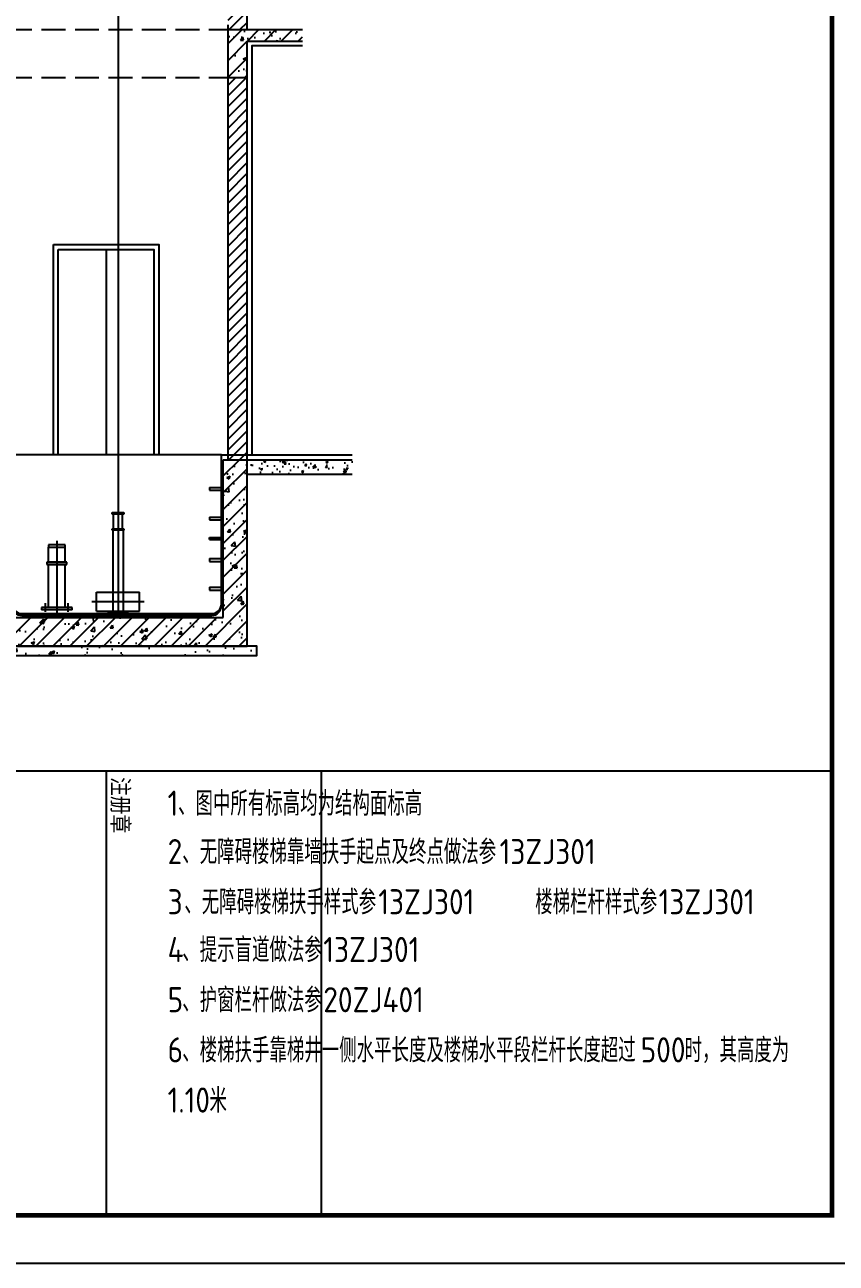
# Model space of a CAD drawing. Extents: x -1041549 to 749950, y -354245 to 17554.
# Drawn here: x -721702 to -713219, y -242944 to -229986 of the extents above; entities that cross this region are included whole.
import ezdxf

# ---------------------------------------------------------------- set-up
doc = ezdxf.new("R2010")
doc.units = 0
doc.header["$LTSCALE"] = 1000
doc.header["$MEASUREMENT"] = 0
doc.linetypes.add('DASH', pattern=[0.35, 0.25, -0.1])
doc.linetypes.add('DOTE', pattern=[2.42, 2, -0.2, 0.02, -0.2])
for name, color, linetype in [('14', 1, 'Continuous'), ('DOTE', 1, 'Continuous'), ('FIT', 1, 'Continuous'), ('PUB_TEXT', 7, 'Continuous'), ('PUB_TITLE', 4, 'Continuous'), ('WALL', 4, 'Continuous'), ('X修改', 6, 'Continuous')]:
    doc.layers.add(name, color=color, linetype=linetype)
doc.styles.get("Standard").update_dxf_attribs({"font": 'gbenor.shx', "bigfont": 'gbcbig.shx'})
doc.styles.add('宋体', font='')
doc.styles.get('宋体').set_extended_font_data('宋体')

# ---------------------------------------------------------------- blocks, each defined once
blk = doc.blocks.new('A$C749C3F79')
h = blk.add_hatch()
h.set_pattern_fill('混凝土', color=8, scale=30)
h.set_pattern_definition([(50, (89528.97, -16263.46), (215.17805, -18.82564), [22.5, -247.5]), (355, (89528.97, -16263.46), (-41.6254, 225.65764), [18, -198]), (100.4514, (89546.9, -16265.03), (173.5528, 206.83186), [19.12206, -210.34263]), (46.1842, (89528.97, -16203.46), (320.1723, -49.6557), [33.75, -371.25]), (96.6356, (89555.65, -16207.6), (280.3988, 292.2354), [28.6831, -315.5139]), (351.1842, (89528.97, -16203.46), (280.3986, 292.2356), [27, -297]), (21, (89558.97, -16218.46), (179.0721, -120.78567), [22.5, -247.5]), (326, (89558.97, -16218.46), (72.9946, 217.545), [18, -198]), (71.4514, (89573.9, -16228.53), (252.0668, 96.75915), [19.12206, -210.34263]), (37.5, (89528.97, -16263.46), (3.647957, 99.868156), [0, -195.6, 0, -201, 0, -198.75]), (7.5, (89528.97, -16263.46), (78.92086, 118.32351), [0, -114.6, 0, -191.1, 0, -75.75]), (327.5, (89462.07, -16263.46), (160.14673, -6.76646), [0, -75, 0, -234, 0, -310.5]), (317.5, (89432.07, -16263.46), (174.95585, 30.0315), [0, -97.5, 0, -155.4, 0, -220.5])])
h.paths.add_polyline_path([(-6055, 3141), (-6055, 2991), (1237, 2991), (1237, 3141)])
h = blk.add_hatch()
h.set_pattern_fill('钢筋混凝土', color=8, scale=50)
h.set_pattern_definition([(45, (89678.97, -16363.46), (-88.38835, 88.38835), []), (50, (89678.97, -16363.46), (358.6301, -31.3761), [37.5, -412.5]), (355, (89678.97, -16363.46), (-69.3757, 376.096), [30, -330]), (100.4514, (89708.85, -16366.08), (289.2547, 344.7198), [31.8701, -350.571]), (46.1842, (89678.97, -16263.46), (533.6205, -82.7595), [56.25, -618.75]), (96.6356, (89723.44, -16270.36), (467.3314, 487.059), [47.805, -525.8565]), (351.1842, (89678.97, -16263.46), (467.331, 487.0593), [45, -495]), (21, (89728.97, -16288.46), (298.4535, -201.3094), [37.5, -412.5]), (326, (89728.97, -16288.46), (121.6577, 362.575), [30, -330]), (71.4514, (89753.84, -16305.24), (420.1113, 161.2652), [31.8701, -350.571]), (37.5, (89678.97, -16363.46), (6.07993, 166.44693), [0, -326, 0, -335, 0, -331.25]), (7.5, (89678.97, -16363.46), (131.53477, 197.20586), [0, -191, 0, -318.5, 0, -126.25]), (327.5, (89567.47, -16363.46), (266.91122, -11.27744), [0, -125, 0, -390, 0, -517.5]), (317.5, (89517.47, -16363.46), (291.5931, 50.0525), [0, -162.5, 0, -259, 0, -367.5])])
h.paths.add_polyline_path([(3712, 1491), (1487, 1491), (1487, 3141), (1237, 3141), (1237, 1191), (3962, 1191), (3962, 3141), (3712, 3141)])
h = blk.add_hatch()
h.set_pattern_fill('混凝土', color=8, scale=30)
h.set_pattern_definition([(50, (89678.97, -16263.46), (215.17805, -18.82564), [22.5, -247.5]), (355, (89678.97, -16263.46), (-41.6254, 225.65764), [18, -198]), (100.4514, (89696.9, -16265.03), (173.5528, 206.83186), [19.12206, -210.34263]), (46.1842, (89678.97, -16203.46), (320.1723, -49.6557), [33.75, -371.25]), (96.6356, (89705.65, -16207.6), (280.3988, 292.2354), [28.6831, -315.5139]), (351.1842, (89678.97, -16203.46), (280.3986, 292.2356), [27, -297]), (21, (89708.97, -16218.46), (179.0721, -120.78567), [22.5, -247.5]), (326, (89708.97, -16218.46), (72.9946, 217.545), [18, -198]), (71.4514, (89723.9, -16228.53), (252.0668, 96.75915), [19.12206, -210.34263]), (37.5, (89678.97, -16263.46), (3.647957, 99.868156), [0, -195.6, 0, -201, 0, -198.75]), (7.5, (89678.97, -16263.46), (78.92086, 118.32351), [0, -114.6, 0, -191.1, 0, -75.75]), (327.5, (89612.07, -16263.46), (160.14673, -6.76646), [0, -75, 0, -234, 0, -310.5]), (317.5, (89582.07, -16263.46), (174.95585, 30.0315), [0, -97.5, 0, -155.4, 0, -220.5])])
h.paths.add_polyline_path([(5061, 2991), (5061, 3141), (3987, 3141), (3987, 2991)])
h = blk.add_hatch()
h.set_pattern_fill('混凝土', color=8, scale=50)
h.set_pattern_definition([(50, (-986143.26, -92786.38), (358.63009, -31.37607), [37.5, -412.5]), (355, (-986143.26, -92786.38), (-69.37567, 376.09607), [30, -330]), (100.4514, (-986113.37, -92789), (289.25469, 344.71977), [31.8701, -350.57106]), (46.1842, (-986143.26, -92686.38), (533.62052, -82.7595), [56.25, -618.75]), (96.6356, (-986098.8, -92693.27), (467.33135, 487.05894), [47.80514, -525.8565]), (351.1842, (-986143.26, -92686.4), (467.33097, 487.0593), [45, -495]), (21, (-986093.26, -92711.38), (298.45353, -201.309445), [37.5, -412.5]), (326, (-986093.26, -92711.38), (121.65767, 362.57502), [30, -330]), (71.4514, (-986068.4, -92728.15), (420.11131, 161.26525), [31.8701, -350.57106]), (37.5, (-986143.26, -92786.38), (6.079928, 166.446927), [0, -326, 0, -335, 0, -331.25]), (7.5, (-986143.26, -92786.38), (131.53477, 197.205856), [0, -191, 0, -318.5, 0, -126.25]), (327.5, (-986254.76, -92786.38), (266.911218, -11.277436), [0, -125, 0, -390, 0, -517.5]), (317.5, (-986304.76, -92786.38), (291.593085, 50.05249), [0, -162.5, 0, -259, 0, -367.5])])
h.paths.add_polyline_path([(1287, 1191), (4087, 1191), (4087, 1091), (1287, 1091)])
blk.add_line((-6055, 3191), (-6055, 2991))
at = {"color": 8}
for p, q in [((1462, 3191), (1507, 3191)), ((1507, 3191), (1507, 1611)), ((3692, 3191), (5061, 3191)), ((3692, 1611), (3692, 3191)), ((1607, 1531), (3592, 1531)), ((1607, 1511), (3592, 1511))]:
    blk.add_line(p, q, dxfattribs=at)
for points in [[(-2778, 3191), (-6055, 3191)], [(1262, 3191), (-2440, 3191)]]:
    blk.add_lwpolyline(points, dxfattribs=at)
for points in [[(1237, 3141), (-6055, 3141)], [(3762, 3141), (5061, 3141)], [(1237, 2991), (-6055, 2991)], [(3962, 2991), (5061, 2991)]]:
    blk.add_lwpolyline(points)
at = {"const_width": 50}
blk.add_lwpolyline([(3962, 3141), (3962, 3141)], dxfattribs=at)
blk.add_lwpolyline([(1137, 1091), (4062, 1091), (4062, 1191), (1137, 1191)], close=True)
at = {"color": 8}
for centre, start, end in [((1607, 1631), 180, 270), ((1607, 1611), 180, 270), ((3592, 1631), 270, 0), ((3592, 1611), 270, 0)]:
    blk.add_arc(centre, 100, start, end, dxfattribs=at)
at = {"layer": 'FIT', "color": 1}
for p, q in [((3567, 2851), (3567, 2821)), ((3567, 2851), (3712, 2851)), ((3567, 2821), (3712, 2821)), ((3567, 2541), (3567, 2511)), ((3567, 2541), (3712, 2541)), ((3567, 2511), (3712, 2511)), ((3567, 2326), (3712, 2326)), ((3567, 2306), (3567, 2326)), ((3567, 2306), (3712, 2306)), ((3567, 2106), (3712, 2106)), ((3567, 2106), (3567, 2076)), ((3567, 2076), (3712, 2076)), ((3567, 1806), (3712, 1806)), ((3567, 1806), (3567, 1776)), ((3567, 1776), (3712, 1776))]:
    blk.add_line(p, q, dxfattribs=at)
at = {"layer": 'WALL'}
for p, q in [((1237, 3141), (1237, 1191)), ((1487, 3141), (1487, 1491)), ((3712, 1491), (3712, 3141)), ((3712, 3141), (3962, 3141)), ((3962, 3161), (3962, 3161)), ((3962, 1191), (3962, 3141)), ((1487, 1491), (3712, 1491)), ((1237, 1191), (3962, 1191))]:
    blk.add_line(p, q, dxfattribs=at)
blk.add_lwpolyline([(1237, 3141), (1487, 3141)], dxfattribs=at)
blk = doc.blocks.new('TUQ')
at = {"layer": '14'}
for p, q in [((-9300, 40000), (-9300, 0)), ((-9300, 40000), (0, 40000)), ((-9300, 29320), (0, 29320)), ((-9300, 24820), (0, 24820))]:
    blk.add_line(p, q, dxfattribs=at)
at = {"layer": '14', "style": '宋体', "width": 0.82}
blk.add_text('注册章', height=350, dxfattribs=at).set_placement((-9173, 24949))
blk = doc.blocks.new('A$Cfb13a16f')
at = {"layer": 'PUB_TEXT'}
for s, height, p in [('1', 175, (-21.9, 2078.2)), ('、图中所有标高均为结构面标高', 168.794, (51, 2078.2)), ('2', 175, (-21.9, 1740.6)), ('、无障碍楼梯靠墙扶手起点及终点做法参', 168.794, (80.2, 1740.6)), ('13ZJ301', 175, (2291.9, 1740.6)), ('3', 175, (-21.9, 1390.6)), ('、无障碍楼梯扶手样式参', 168.794, (94.8, 1390.6)), ('13ZJ301', 175, (1446.4, 1390.6)), ('楼梯栏杆样式参', 168.79, (2540.1, 1390.6)), ('13ZJ301', 175, (3400.3, 1390.6)), ('4', 175, (-21.9, 1057.4)), ('、提示盲道做法参', 168.79, (80.2, 1057.4)), ('13ZJ301', 175, (1063.2, 1057.4)), ('5', 175, (-21.9, 707.4)), ('、护窗栏杆做法参', 168.79, (80.2, 707.4)), ('20ZJ401', 175, (1063.2, 707.4)), ('6', 175, (-21.9, 357.4)), ('、楼梯扶手靠梯井一侧水平长度及楼梯水平段栏杆长度超过', 168.794, (80.2, 357.4)), ('500', 175, (3274.9, 357.4)), ('时，其高度为', 168.79, (3581.1, 357.4)), ('1.10', 175, (-21.9, 7.4)), ('米', 168.8, (269.8, 7.4))]:
    blk.add_text(s, height=height, dxfattribs=at).set_placement(p)
blk = doc.blocks.new('A$C27204ae2')
at = {"layer": 'FIT', "color": 1}
for p, q in [((248, 720), (72, 720)), ((72, 720), (72, 694)), ((72, 694), (248, 694)), ((72, 537), (72, 694)), ((160, 759), (160, 0)), ((248, 694), (248, 720)), ((248, 537), (248, 694)), ((264, 537), (56, 537)), ((56, 537), (56, 513)), ((64, 537), (256, 537)), ((264, 513), (264, 537)), ((56, 513), (264, 513)), ((72, 64), (72, 513)), ((248, 64), (248, 513)), ((320, 64), (0, 64)), ((0, 64), (0, 40)), ((320, 40), (0, 40)), ((40, 18), (40, 109)), ((280, 18), (280, 109)), ((320, 40), (320, 64))]:
    blk.add_line(p, q, dxfattribs=at)

msp = doc.modelspace()

# ---------------------------------------------------------------- hatches: boundary and pattern name
h = msp.add_hatch()
h.set_pattern_fill('ANSI31', color=8, scale=50)
h.set_pattern_definition([(45, (-193013.43, -165294.83), (-56.126601, 56.126601), [])])
h.paths.add_polyline_path([(-719376.4, -226935.8), (-719576.4, -226935.8), (-719576.4, -229985.7), (-719576.4, -230035.8), (-719376.4, -230035.8), (-719376.4, -229985.7)])
h = msp.add_hatch()
h.set_pattern_fill('钢筋混凝土', color=8, scale=50)
h.set_pattern_definition([(45, (-193013.43, -168894.83), (-88.388348, 88.388348), []), (50, (-193013.43, -168894.83), (358.63009, -31.37607), [37.5, -412.5]), (355, (-193013.43, -168894.83), (-69.37567, 376.09607), [30, -330]), (100.4514, (-192983.55, -168897.44), (289.2547, 344.71977), [31.8701, -350.57106]), (46.1842, (-193013.43, -168794.83), (533.62052, -82.7595), [56.25, -618.75]), (96.6356, (-192968.97, -168801.7), (467.33135, 487.05894), [47.80514, -525.8565]), (351.1842, (-193013.43, -168794.8), (467.331, 487.0593), [45, -495]), (21, (-192963.43, -168819.83), (298.45353, -201.30945), [37.5, -412.5]), (326, (-192963.43, -168819.83), (121.65767, 362.57502), [30, -330]), (71.4514, (-192938.56, -168836.6), (420.11131, 161.26525), [31.8701, -350.57106]), (37.5, (-193013.43, -168894.83), (6.079928, 166.446927), [0, -326, 0, -335, 0, -331.25]), (7.5, (-193013.43, -168894.83), (131.53477, 197.205856), [0, -191, 0, -318.5, 0, -126.25]), (327.5, (-193124.93, -168894.83), (266.911218, -11.277436), [0, -125, 0, -390, 0, -517.5]), (317.5, (-193174.93, -168894.83), (291.59308, 50.05249), [0, -162.5, 0, -259, 0, -367.5])])
h.paths.add_polyline_path([(-719376.4, -230155.8), (-718799, -230155.8), (-718799, -230035.8), (-719376.4, -230035.8), (-719576.4, -230035.8), (-719576.4, -230535.8), (-719376.4, -230535.8)])
h = msp.add_hatch()
h.set_pattern_fill('ANSI31', color=8, scale=50)
h.set_pattern_definition([(45, (-193013.43, -168894.83), (-56.126601, 56.126601), [])])
h.paths.add_polyline_path([(-719376.4, -230535.8), (-719576.4, -230535.8), (-719576.4, -233585.7), (-719576.4, -234535.7), (-719376.4, -234535.7), (-719376.4, -233585.7)])

# ---------------------------------------------------------------- linework, layer by layer
at = {"color": 8, "linetype": 'DASH'}
for p, q in [((-721876.4, -230035.8), (-719576.4, -230035.8)), ((-721876.4, -230535.8), (-719576.4, -230535.8))]:
    msp.add_line(p, q, dxfattribs=at)
at = {"color": 3}
for p, q in [((-720851.4, -232335.9), (-720851.4, -234485.7)), ((-719646.4, -234485.7), (-721876.4, -234485.7))]:
    msp.add_line(p, q, dxfattribs=at)
at = {"color": 8}
msp.add_line((-719376.4, -234485.7), (-718897.5, -234485.7), dxfattribs=at)
msp.add_lwpolyline([(-718799, -230205.8), (-719326.4, -230205.8), (-719326.4, -234485.7)], dxfattribs=at)
at = {"color": 2}
msp.add_lwpolyline([(-721401.4, -232285.9), (-720301.4, -232285.9), (-720301.4, -234485.7), (-721401.4, -234485.7)], close=True, dxfattribs=at)
at = {"color": 4}
msp.add_lwpolyline([(-721351.4, -232335.9), (-720351.4, -232335.9), (-720351.4, -234485.7), (-721351.4, -234485.7)], close=True, dxfattribs=at)
at = {"layer": 'DOTE', "linetype": 'DOTE'}
for p, q in [((-719376.4, -230035.8), (-719376.4, -212105.7)), ((-719376.4, -234996.5), (-719376.4, -230155.8))]:
    msp.add_line(p, q, dxfattribs=at)
at = {"layer": 'FIT', "color": 1}
for p, q in [((-720726.4, -218856), (-720726.4, -236145.7)), ((-720786.4, -235104.8), (-720786.4, -235089.8)), ((-720786.4, -235089.8), (-720666.4, -235089.8)), ((-720666.4, -235104.8), (-720786.4, -235104.8)), ((-720773.5, -235259.8), (-720773.5, -235104.8)), ((-720682.1, -235104.8), (-720682.1, -235259.8)), ((-720666.4, -235089.8), (-720666.4, -235104.8)), ((-720786.4, -235259.8), (-720666.4, -235259.8)), ((-720786.4, -235274.8), (-720786.4, -235259.8)), ((-720666.4, -235274.8), (-720786.4, -235274.8)), ((-720781.4, -235274.8), (-720781.4, -236139.8)), ((-720671.4, -235274.8), (-720671.4, -236139.8)), ((-720666.4, -235259.8), (-720666.4, -235274.8)), ((-720951.4, -236121.4), (-720951.4, -235921.4)), ((-720951.4, -235921.4), (-720501.4, -235921.4)), ((-720501.4, -236121.4), (-720501.4, -235921.4)), ((-721001, -236021.4), (-720454.4, -236021.4)), ((-720951.4, -236121.4), (-720501.4, -236121.4)), ((-720826.4, -236139.8), (-720826.4, -236129.8)), ((-720826.4, -236129.8), (-720626.4, -236129.8)), ((-720626.4, -236139.8), (-720826.4, -236139.8)), ((-720626.4, -236129.8), (-720626.4, -236139.8))]:
    msp.add_line(p, q, dxfattribs=at)
at = {"layer": 'PUB_TITLE'}
msp.add_lwpolyline([(-733761.6, -205794.1), (-733761.6, -242944.1), (-712761.6, -242944.1), (-712761.6, -205794.1)], close=True, dxfattribs=at)
at = {"layer": 'PUB_TITLE', "const_width": 50}
msp.add_lwpolyline([(-733261.6, -207044.1), (-733261.6, -242444.1), (-713261.6, -242444.1), (-713261.6, -207044.1)], close=True, dxfattribs=at)
at = {"layer": 'WALL'}
for p, q in [((-719576.4, -234535.7), (-719576.4, -229985.7)), ((-719376.4, -230035.8), (-719376.4, -229985.7)), ((-719576.4, -230035.8), (-719376.4, -230035.8)), ((-719376.4, -230035.8), (-718799, -230035.8)), ((-719376.4, -234535.7), (-719376.4, -230155.8)), ((-719376.4, -230155.8), (-718799, -230155.8)), ((-719576.4, -230535.8), (-719376.4, -230535.8))]:
    msp.add_line(p, q, dxfattribs=at)

# ---------------------------------------------------------------- block references
for name, p in [('A$C749C3F79', (-723338.6, -237677.2)), ('A$C27204ae2', (-721526.6, -236145.7))]:
    msp.add_blockref(name, p)
at = {"layer": '14', "xscale": 0.5, "yscale": 0.5, "zscale": 0.5, "rotation": 270}
msp.add_blockref('TUQ', (-733261.6, -242444.1), dxfattribs=at)
at = {"layer": 'X修改', "xscale": 1.5, "yscale": 1.5, "zscale": 1.5}
msp.add_blockref('A$Cfb13a16f', (-720175.6, -241379.1), dxfattribs=at)

doc.saveas('drawing.dxf')
